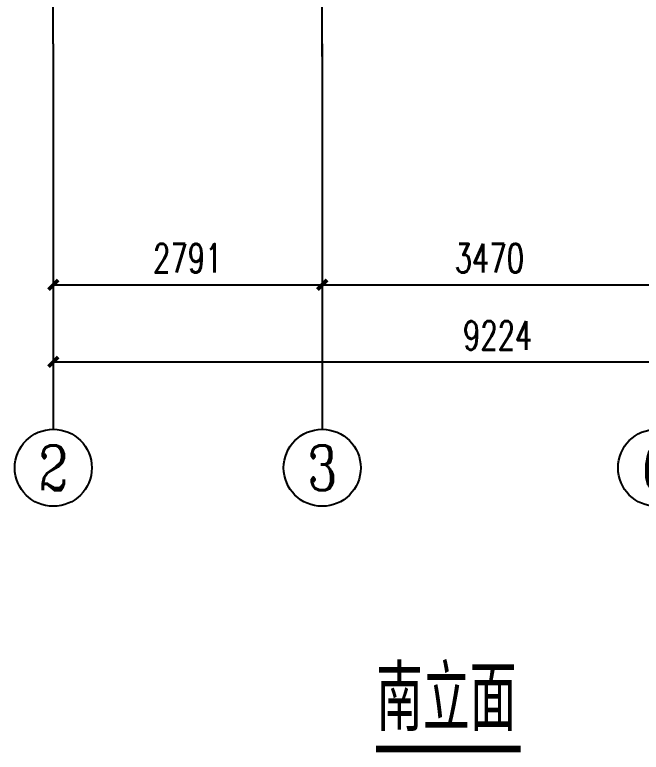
# Model space of a CAD drawing. Extents: x -20250 to 331240, y -699 to 63168.
# Drawn here: x 68324 to 74826, y -699 to 6957 of the extents above; entities that cross this region are included whole.
import ezdxf
from ezdxf.enums import TextEntityAlignment as Align

# ---------------------------------------------------------------- set-up
doc = ezdxf.new("R2010")
doc.units = 0
doc.header["$LTSCALE"] = 1000
doc.header["$MEASUREMENT"] = 0
for name, color, linetype in [('AXIS', 3, 'Continuous'), ('AXIS_TEXT', 7, 'Continuous'), ('DIM_SYMB', 3, 'Continuous'), ('DOTE', 1, 'Continuous'), ('PUB_TEXT', 7, 'Continuous')]:
    doc.layers.add(name, color=color, linetype=linetype)
doc.styles.add('_TCH_AXIS', font='COMPLEX', dxfattribs={"bigfont": 'GBCBIG'})
doc.styles.add('_TCH_DIM_T3', font='SIMPLEX', dxfattribs={"width": 0.705882, "bigfont": 'GBCBIG'})
doc.styles.add('COMPLEX', font='COMPLEX')
doc.styles.get("Standard").update_dxf_attribs({"font": 'gbenor.shx', "bigfont": 'gbcbig.shx'})
doc.dimstyles.new('_TCH_ARCH&&100', dxfattribs={"dimtxt": 297.5, "dimasz": 100, "dimexe": 250, "dimexo": 300, "dimgap": 126.25, "dimtad": 1, "dimdec": 0, "dimzin": 0, "dimdsep": 46, "dimtxsty": '_TCH_DIM_T3', "dimblk": 'ARCHTICK', "dimcen": 0.09, "dimclrt": 7, "dimazin": 2, "dimtfac": 1, "dimtdec": 0, "dimtix": 1, "dimtmove": 2, "dimatfit": 3, "dimfxl": 1, "dimtolj": 1, "dimtzin": 0, "dimarcsym": 0})

# ---------------------------------------------------------------- blocks, each defined once
blk = doc.blocks.new('_ArchTick')
at = {"color": 0, "linetype": 'ByBlock', "const_width": 0.4}
blk.add_lwpolyline([(-0.5, -0.5), (0.5, 0.5)], dxfattribs=at)
blk = doc.blocks.new('*D133')
at = {"layer": 'AXIS', "color": 0, "lineweight": -2, "transparency": 16777216}
for p, q in [((68724.1, 6354), (68724.1, 3904)), ((71514.8, 6354), (71514.8, 3904)), ((68724.1, 4154), (71514.8, 4154))]:
    blk.add_line(p, q, dxfattribs=at)
at = {"layer": 'Defpoints', "color": 0, "transparency": 16777216}
for p in [(68724.1, 6654), (71514.8, 6654), (71514.8, 4154)]:
    blk.add_point(p, dxfattribs=at)
at = {"layer": 'AXIS', "color": 0, "lineweight": -2, "transparency": 16777216, "xscale": 100, "yscale": 100, "zscale": 100, "rotation": 180}
blk.add_blockref('_ArchTick', (68724.1, 4154), dxfattribs=at)
at = {"layer": 'AXIS', "color": 0, "lineweight": -2, "transparency": 16777216, "xscale": 100, "yscale": 100, "zscale": 100}
blk.add_blockref('_ArchTick', (71514.8, 4154), dxfattribs=at)
at = {"layer": 'AXIS', "color": 7, "transparency": 16777216, "insert": (70119.4, 4429), "char_height": 297.5, "attachment_point": 5, "style": '_TCH_DIM_T3'}
blk.add_mtext('\\A1;2791', dxfattribs=at)
blk = doc.blocks.new('*D134')
at = {"layer": 'AXIS', "color": 0, "lineweight": -2, "transparency": 16777216}
for p, q in [((71514.8, 6354), (71514.8, 3904)), ((74985.1, 6354), (74985.1, 3904)), ((71514.8, 4154), (74985.1, 4154))]:
    blk.add_line(p, q, dxfattribs=at)
at = {"layer": 'Defpoints', "color": 0, "transparency": 16777216}
for p in [(71514.8, 6654), (74985.1, 6654), (74985.1, 4154)]:
    blk.add_point(p, dxfattribs=at)
at = {"layer": 'AXIS', "color": 0, "lineweight": -2, "transparency": 16777216, "xscale": 100, "yscale": 100, "zscale": 100, "rotation": 180}
blk.add_blockref('_ArchTick', (71514.8, 4154), dxfattribs=at)
at = {"layer": 'AXIS', "color": 0, "lineweight": -2, "transparency": 16777216, "xscale": 100, "yscale": 100, "zscale": 100}
blk.add_blockref('_ArchTick', (74985.1, 4154), dxfattribs=at)
at = {"layer": 'AXIS', "color": 7, "transparency": 16777216, "insert": (73250, 4429), "char_height": 297.5, "attachment_point": 5, "style": '_TCH_DIM_T3'}
blk.add_mtext('\\A1;3470', dxfattribs=at)
blk = doc.blocks.new('*D136')
at = {"layer": 'AXIS', "color": 0, "lineweight": -2, "transparency": 16777216}
for p, q in [((68724.1, 6354), (68724.1, 3104)), ((77948.2, 6354), (77948.2, 3104)), ((68724.1, 3354), (77948.2, 3354))]:
    blk.add_line(p, q, dxfattribs=at)
at = {"layer": 'Defpoints', "color": 0, "transparency": 16777216}
for p in [(68724.1, 6654), (77948.2, 6654), (77948.2, 3354)]:
    blk.add_point(p, dxfattribs=at)
at = {"layer": 'AXIS', "color": 0, "lineweight": -2, "transparency": 16777216, "xscale": 100, "yscale": 100, "zscale": 100, "rotation": 180}
blk.add_blockref('_ArchTick', (68724.1, 3354), dxfattribs=at)
at = {"layer": 'AXIS', "color": 0, "lineweight": -2, "transparency": 16777216, "xscale": 100, "yscale": 100, "zscale": 100}
blk.add_blockref('_ArchTick', (77948.2, 3354), dxfattribs=at)
at = {"layer": 'AXIS', "color": 7, "transparency": 16777216, "insert": (73336.2, 3629), "char_height": 297.5, "attachment_point": 5, "style": '_TCH_DIM_T3'}
blk.add_mtext('\\A1;9224', dxfattribs=at)
blk = doc.blocks.new('_AXISO')
blk.add_circle((0, 0), 0.5)
at = {"layer": 'AXIS_TEXT', "style": 'COMPLEX', "width": 1.041667}
blk.add_attdef('A', text='', height=0.56, dxfattribs=at).set_placement((-0.25, -0.28), (0.25, -0.28), align=Align.FIT)

msp = doc.modelspace()

# ---------------------------------------------------------------- linework, layer by layer
at = {"layer": 'AXIS'}
for p, q in [((68724.1, 6654), (68724.1, 2654)), ((71514.8, 6654), (71514.8, 2654))]:
    msp.add_line(p, q, dxfattribs=at)
at = {"layer": 'DIM_SYMB', "const_width": 70}
msp.add_lwpolyline([(72073.5, -664), (73576.2, -664)], dxfattribs=at)
at = {"layer": 'DOTE'}
for p, q in [((68724.1, 6654, 0), (68724.1, 7197.7, 0)), ((71514.8, 6523.3, 0), (71514.8, 7197.7, 0))]:
    msp.add_line(p, q, dxfattribs=at)

# ---------------------------------------------------------------- block references
at = {"layer": 'AXIS'}
ref = msp.add_blockref('_AXISO', (68724.1, 2254), dxfattribs=dict(at, xscale=800, yscale=800, zscale=800))
ref.add_attrib('A', '2', dxfattribs={"layer": 'AXIS_TEXT', "height": 465.9, "style": '_TCH_AXIS'}).set_placement((68568.8, 2021.1), (68879.4, 2021.1), align=Align.FIT)
ref = msp.add_blockref('_AXISO', (71514.8, 2254), dxfattribs=dict(at, xscale=800, yscale=800, zscale=800))
ref.add_attrib('A', '3', dxfattribs={"layer": 'AXIS_TEXT', "height": 465.9, "style": '_TCH_AXIS'}).set_placement((71359.4, 2021.1), (71670.1, 2021.1), align=Align.FIT)
ref = msp.add_blockref('_AXISO', (74985.1, 2254), dxfattribs=dict(at, xscale=800, yscale=800, zscale=800))
ref.add_attrib('A', '6', dxfattribs={"layer": 'AXIS_TEXT', "height": 476.1, "style": '_TCH_AXIS', "width": 0.928571}).set_placement((74837.8, 2016), (75132.5, 2016), align=Align.FIT)

# ---------------------------------------------------------------- texts
at = {"layer": 'PUB_TEXT'}
msp.add_text('南立面', height=675.18, dxfattribs=at).set_placement((72073.5, -479.3))

# ---------------------------------------------------------------- dimensions: what is measured, and where the dimension line sits
at = {"layer": 'AXIS'}
for p1, p2, distance, picture, middle in [((68724.1, 6654), (71514.8, 6654), -2500, '*D133', (70119.4, 4429)), ((68724.1, 6654), (77948.2, 6654), -3300, '*D136', (73336.2, 3629)), ((71514.8, 6654), (74985.1, 6654), -2500, '*D134', (73250, 4429))]:
    dim = msp.add_aligned_dim(p1=p1, p2=p2, distance=distance, dimstyle='_TCH_ARCH&&100', dxfattribs=at)
    dim.commit()
    dim.dimension.update_dxf_attribs({"geometry": picture, "text_midpoint": middle})

doc.saveas('drawing.dxf')
